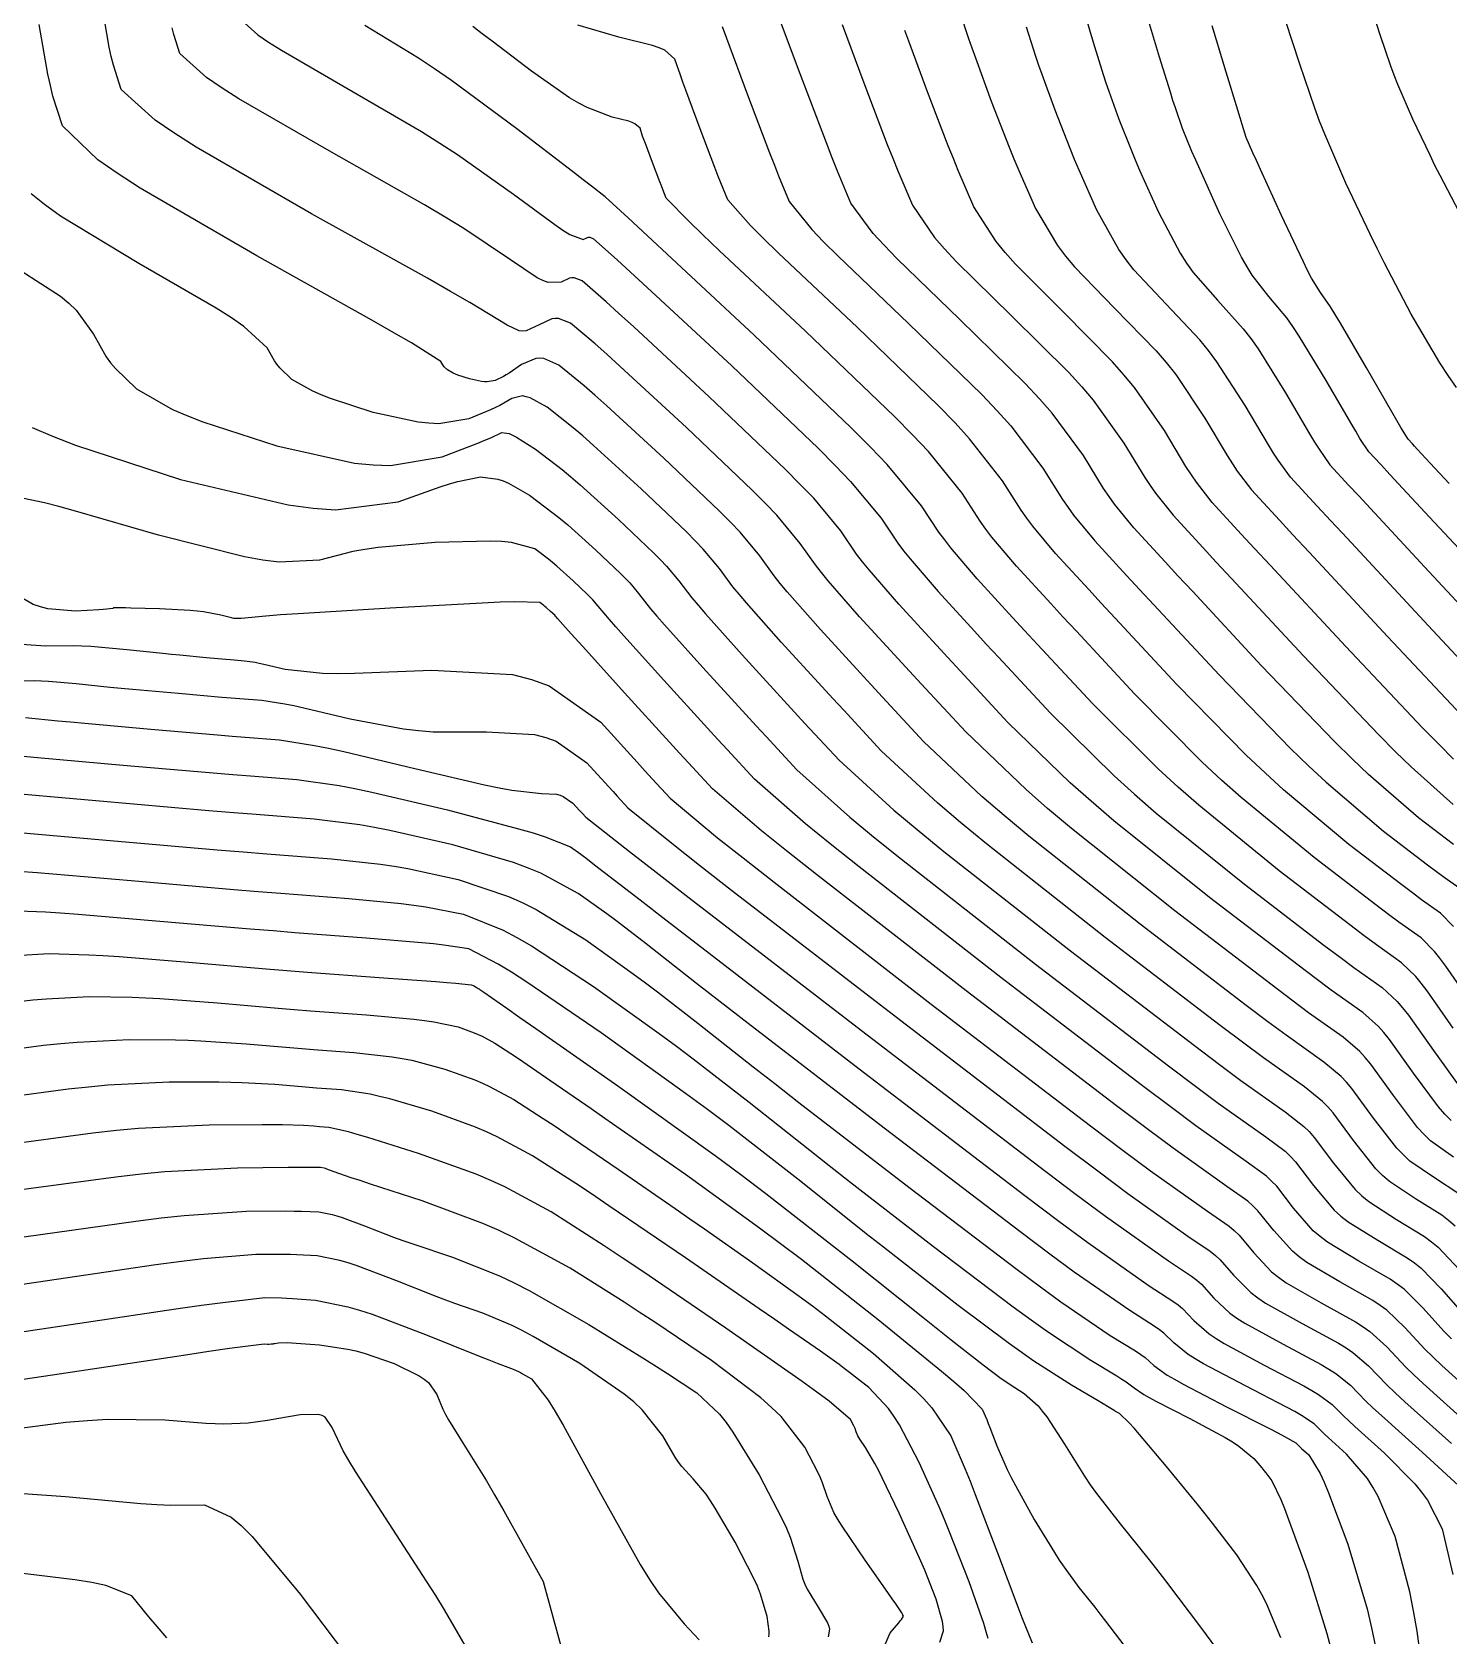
# Model space of a CAD drawing. Header units: metres. Extents: x 837117 to 838479, y 1189012 to 1191015.
# Drawn here: x 837943.05 to 837976.96, y 1189079.97 to 1189118.35 of the extents above; entities that cross this region are included whole.
import ezdxf

# ---------------------------------------------------------------- set-up
doc = ezdxf.new("R2010")
doc.units = ezdxf.units.M
doc.header["$LTSCALE"] = 0.3
doc.layers.add('COTAS 10', color=1, linetype='Continuous')
doc.layers.add('COTAS INT', color=252, linetype='Continuous')

msp = doc.modelspace()

# ---------------------------------------------------------------- linework, layer by layer
at = {"layer": 'COTAS 10'}
for points in [[(837977.201, 1189114.045), (837976.744, 1189114.92), (837976.622, 1189115.161), (837976.504, 1189115.402), (837976.094, 1189116.266), (837975.735, 1189117.099), (837975.647, 1189117.32), (837975.565, 1189117.537), (837975.311, 1189118.286), (837975.073, 1189119.026)], [(837977.012, 1189092.305), (837976.861, 1189092.459), (837976.706, 1189092.634), (837976.105, 1189093.443), (837975.535, 1189094.242), (837975.399, 1189094.411), (837975.272, 1189094.556), (837974.894, 1189094.892), (837974.14, 1189095.427), (837973.776, 1189095.698), (837973.345, 1189096.023), (837971.23, 1189097.641), (837968.937, 1189099.48), (837968.393, 1189099.944), (837967.89, 1189100.389), (837966.404, 1189101.833), (837965.257, 1189103.069), (837964.968, 1189103.382), (837964.691, 1189103.683), (837963.792, 1189104.665), (837963.081, 1189105.481), (837962.923, 1189105.677), (837962.78, 1189105.861), (837962.403, 1189106.416), (837961.755, 1189107.195), (837961.442, 1189107.52), (837961.072, 1189107.891), (837959.251, 1189109.626), (837957.448, 1189111.294), (837957.088, 1189111.623), (837956.789, 1189111.894), (837956.212, 1189112.395), (837956.024, 1189112.467), (837955.97, 1189112.468), (837955.915, 1189112.46), (837955.711, 1189112.364), (837955.398, 1189112.356), (837955.274, 1189112.403), (837955.135, 1189112.473), (837954.496, 1189112.904), (837953.38, 1189113.651), (837952.939, 1189113.92), (837952.44, 1189114.215), (837950.162, 1189115.506), (837948, 1189116.755), (837947.575, 1189117.024), (837947.225, 1189117.26), (837946.587, 1189117.835), (837946.442, 1189118.292), (837946.403, 1189118.455)], [(837959.566, 1189118.483), (837959.667, 1189118.206), (837960.173, 1189116.85), (837960.701, 1189115.462), (837960.816, 1189115.166), (837960.917, 1189114.908), (837961.172, 1189114.295), (837961.711, 1189113.627), (837961.991, 1189113.334), (837962.329, 1189112.994), (837964.024, 1189111.378), (837965.775, 1189109.678), (837966.148, 1189109.286), (837966.473, 1189108.927), (837967.242, 1189107.916), (837967.707, 1189107.169), (837967.841, 1189106.977), (837967.976, 1189106.793), (837968.48, 1189106.18), (837969.251, 1189105.342), (837969.554, 1189105.014), (837969.896, 1189104.645), (837971.456, 1189102.968), (837973.163, 1189101.211), (837973.598, 1189100.791), (837974.017, 1189100.401), (837975.394, 1189099.233), (837976.447, 1189098.427), (837976.661, 1189098.266), (837976.842, 1189098.131), (837977.217, 1189097.864)], [(837979.025, 1189101.401), (837976.463, 1189104.151), (837974.519, 1189106.24), (837974.13, 1189106.659), (837973.805, 1189107.008), (837973.168, 1189107.696), (837972.87, 1189108.104), (837972.759, 1189108.277), (837972.635, 1189108.477), (837972.081, 1189109.415), (837971.404, 1189110.461), (837971.202, 1189110.729), (837970.993, 1189110.987), (837970.186, 1189111.839), (837969.416, 1189112.663), (837969.23, 1189112.904), (837969.057, 1189113.151), (837968.533, 1189114.086), (837968.108, 1189115.044), (837967.998, 1189115.304), (837967.891, 1189115.563), (837967.531, 1189116.48), (837967.219, 1189117.334), (837967.143, 1189117.553), (837967.071, 1189117.765), (837966.848, 1189118.465)], [(837943.051, 1189108.886), (837943.537, 1189108.678), (837944.087, 1189108.465), (837946.602, 1189107.643), (837949.183, 1189107.037), (837949.775, 1189106.96), (837950.313, 1189106.921), (837951.812, 1189107.109), (837952.813, 1189107.47), (837953.038, 1189107.541), (837953.24, 1189107.599), (837953.779, 1189107.705), (837954.196, 1189107.652), (837954.322, 1189107.61), (837954.452, 1189107.557), (837954.956, 1189107.267), (837955.524, 1189106.842), (837955.693, 1189106.705), (837955.868, 1189106.558), (837956.544, 1189105.955), (837957.133, 1189105.394), (837957.253, 1189105.274), (837957.354, 1189105.169), (837957.563, 1189104.917), (837957.853, 1189104.553), (837958.004, 1189104.377), (837958.187, 1189104.17), (837959.105, 1189103.149), (837960.131, 1189102.024), (837960.381, 1189101.75), (837960.618, 1189101.492), (837961.352, 1189100.698), (837962.617, 1189099.567), (837963.189, 1189099.097), (837963.857, 1189098.559), (837967.066, 1189096.049), (837970.244, 1189093.619), (837970.891, 1189093.131), (837971.437, 1189092.723), (837972.571, 1189091.92), (837973.036, 1189091.57), (837973.161, 1189091.449), (837973.284, 1189091.317), (837973.718, 1189090.752), (837974.21, 1189090.164), (837974.371, 1189090.019), (837974.543, 1189089.88), (837975.253, 1189089.44), (837975.96, 1189089.023), (837976.13, 1189088.899), (837976.289, 1189088.77), (837976.772, 1189088.276), (837977.29, 1189087.693)], [(837942.898, 1189101.948), (837943.666, 1189101.872), (837943.971, 1189101.843), (837944.316, 1189101.812), (837945.895, 1189101.671), (837947.486, 1189101.533), (837947.838, 1189101.503), (837948.152, 1189101.477), (837948.969, 1189101.412), (837949.811, 1189101.283), (837950.142, 1189101.216), (837950.515, 1189101.135), (837952.213, 1189100.73), (837953.878, 1189100.339), (837954.23, 1189100.266), (837954.535, 1189100.209), (837955.242, 1189100.132), (837955.6, 1189100.112), (837955.685, 1189100.09), (837955.763, 1189100.061), (837955.992, 1189099.9), (837956.153, 1189099.723), (837956.189, 1189099.684), (837956.22, 1189099.65), (837956.3, 1189099.563), (837957.345, 1189098.745), (837957.985, 1189098.25), (837958.776, 1189097.638), (837962.902, 1189094.457), (837967.142, 1189091.214), (837968.006, 1189090.563), (837968.735, 1189090.019), (837970.247, 1189088.947), (837970.799, 1189088.584), (837970.923, 1189088.487), (837971.034, 1189088.392), (837971.33, 1189088.06), (837971.715, 1189087.695), (837971.882, 1189087.579), (837972.075, 1189087.455), (837972.99, 1189086.952), (837973.898, 1189086.469), (837974.086, 1189086.358), (837974.246, 1189086.257), (837974.599, 1189085.973), (837974.968, 1189085.594), (837975.139, 1189085.432), (837975.341, 1189085.246), (837976.318, 1189084.37), (837977.278, 1189083.487)], [(837972.937, 1189079.925), (837972.593, 1189080.748), (837972.482, 1189080.967), (837972.363, 1189081.181), (837971.878, 1189081.918), (837971.297, 1189082.674), (837971.119, 1189082.899), (837970.934, 1189083.132), (837970.201, 1189084.029), (837969.552, 1189084.797), (837969.42, 1189084.948), (837969.308, 1189085.072), (837969.075, 1189085.297), (837968.994, 1189085.338), (837968.979, 1189085.347), (837968.966, 1189085.354), (837968.943, 1189085.369), (837968.784, 1189085.466), (837968.685, 1189085.525), (837968.563, 1189085.598), (837967.924, 1189085.975), (837967.026, 1189086.551), (837966.74, 1189086.749), (837966.438, 1189086.963), (837965.215, 1189087.877), (837963.829, 1189088.955), (837963.425, 1189089.273), (837963.012, 1189089.599), (837961.445, 1189090.847), (837959.724, 1189092.185), (837959.213, 1189092.568), (837958.688, 1189092.956), (837956.666, 1189094.404), (837954.891, 1189095.614), (837954.522, 1189095.853), (837954.205, 1189096.05), (837953.502, 1189096.412), (837952.908, 1189096.506), (837952.66, 1189096.534), (837952.376, 1189096.562), (837951.05, 1189096.67), (837949.343, 1189096.8), (837948.819, 1189096.842), (837948.272, 1189096.887), (837946.11, 1189097.072), (837944.153, 1189097.234), (837943.735, 1189097.265), (837943.37, 1189097.289), (837942.501, 1189097.324)], [(837964.77, 1189079.828), (837964.859, 1189080.099), (837964.856, 1189080.203), (837964.841, 1189080.321), (837964.688, 1189080.856), (837964.411, 1189081.548), (837964.319, 1189081.766), (837964.219, 1189081.995), (837963.801, 1189082.914), (837963.396, 1189083.757), (837963.304, 1189083.939), (837963.221, 1189084.097), (837962.996, 1189084.481), (837962.86, 1189084.682), (837962.833, 1189084.726), (837962.811, 1189084.764), (837962.77, 1189084.859), (837962.744, 1189084.941), (837962.731, 1189084.971), (837962.716, 1189085.004), (837962.639, 1189085.151), (837962.124, 1189085.59), (837961.833, 1189085.807), (837961.477, 1189086.065), (837959.652, 1189087.342), (837957.645, 1189088.709), (837957.174, 1189089.024), (837956.74, 1189089.311), (837955.475, 1189090.119), (837954.364, 1189090.716), (837954.027, 1189090.871), (837953.676, 1189091.02), (837952.302, 1189091.521), (837951.085, 1189091.902), (837950.834, 1189091.976), (837950.62, 1189092.037), (837950.155, 1189092.142), (837949.926, 1189092.159), (837949.794, 1189092.169), (837949.547, 1189092.19), (837949.048, 1189092.205), (837948.822, 1189092.207), (837948.559, 1189092.207), (837947.293, 1189092.198), (837945.6, 1189092.112), (837945.068, 1189092.064), (837944.508, 1189092.005), (837942.258, 1189091.704)], [(837940.292, 1189085.745), (837943.544, 1189086.223), (837946.676, 1189086.696), (837947.282, 1189086.786), (837947.774, 1189086.857), (837948.606, 1189086.965), (837948.687, 1189086.959), (837948.706, 1189086.958), (837948.723, 1189086.958), (837948.771, 1189086.96), (837948.821, 1189086.967), (837948.839, 1189086.97), (837948.859, 1189086.974), (837948.947, 1189086.989), (837949.159, 1189086.993), (837949.257, 1189086.989), (837949.372, 1189086.983), (837949.929, 1189086.941), (837950.609, 1189086.838), (837950.801, 1189086.793), (837950.996, 1189086.741), (837951.713, 1189086.493), (837952.314, 1189086.2), (837952.435, 1189086.119), (837952.536, 1189086.039), (837952.737, 1189085.752), (837952.878, 1189085.398), (837952.941, 1189085.276), (837953.015, 1189085.143), (837953.371, 1189084.577), (837953.923, 1189083.685), (837954.12, 1189083.347), (837954.337, 1189082.97), (837955.283, 1189081.278), (837955.854, 1189079.178)]]:
    msp.add_lwpolyline(points, dxfattribs=at)
at = {"layer": 'COTAS INT'}
for points in [[(837977.062, 1189091.431), (837976.518, 1189091.82), (837976.363, 1189091.971), (837976.207, 1189092.14), (837975.628, 1189092.905), (837975.085, 1189093.657), (837974.951, 1189093.818), (837974.825, 1189093.959), (837974.429, 1189094.297), (837973.599, 1189094.886), (837973.199, 1189095.185), (837972.725, 1189095.542), (837970.397, 1189097.322), (837967.921, 1189099.296), (837967.353, 1189099.775), (837966.836, 1189100.225), (837965.393, 1189101.606), (837964.329, 1189102.753), (837964.051, 1189103.055), (837963.779, 1189103.351), (837962.855, 1189104.362), (837962.103, 1189105.219), (837961.939, 1189105.417), (837961.795, 1189105.599), (837961.435, 1189106.116), (837960.875, 1189106.79), (837960.604, 1189107.07), (837960.284, 1189107.392), (837958.71, 1189108.892), (837957.128, 1189110.349), (837956.803, 1189110.644), (837956.526, 1189110.891), (837955.934, 1189111.388), (837955.652, 1189111.496), (837955.572, 1189111.497), (837955.49, 1189111.486), (837955.185, 1189111.342), (837954.877, 1189111.204), (837954.794, 1189111.197), (837954.711, 1189111.203), (837954.419, 1189111.337), (837953.526, 1189111.881), (837953.065, 1189112.145), (837952.511, 1189112.459), (837949.737, 1189114.004), (837946.982, 1189115.595), (837946.44, 1189115.938), (837945.994, 1189116.239), (837945.181, 1189116.972), (837944.997, 1189117.555), (837944.947, 1189117.762), (837944.898, 1189117.988), (837944.726, 1189118.966)], [(837947.992, 1189118.698), (837948.455, 1189118.28), (837948.709, 1189118.109), (837949.018, 1189117.914), (837950.586, 1189117.008), (837952.369, 1189115.972), (837952.812, 1189115.694), (837953.233, 1189115.421), (837954.574, 1189114.47), (837955.558, 1189113.742), (837955.755, 1189113.61), (837955.919, 1189113.507), (837956.238, 1189113.387), (837956.34, 1189113.435), (837956.368, 1189113.439), (837956.395, 1189113.439), (837956.489, 1189113.403), (837957.052, 1189112.898), (837957.374, 1189112.602), (837957.768, 1189112.238), (837959.793, 1189110.361), (837961.859, 1189108.391), (837962.28, 1189107.969), (837962.635, 1189107.6), (837963.37, 1189106.716), (837963.766, 1189106.122), (837963.906, 1189105.937), (837964.06, 1189105.743), (837964.73, 1189104.968), (837965.603, 1189104.015), (837965.885, 1189103.708), (837966.185, 1189103.384), (837967.414, 1189102.06), (837968.945, 1189100.553), (837969.434, 1189100.114), (837969.953, 1189099.664), (837972.063, 1189097.959), (837973.965, 1189096.504), (837974.353, 1189096.212), (837974.68, 1189095.968), (837975.359, 1189095.486), (837975.72, 1189095.154), (837975.846, 1189095.003), (837975.985, 1189094.827), (837976.583, 1189093.981), (837977.205, 1189093.127)], [(837977.067, 1189098.908), (837976.226, 1189099.551), (837975.033, 1189100.585), (837974.639, 1189100.961), (837974.217, 1189101.375), (837972.466, 1189103.195), (837970.824, 1189104.961), (837970.472, 1189105.341), (837970.163, 1189105.674), (837969.418, 1189106.484), (837968.955, 1189107.055), (837968.824, 1189107.237), (837968.693, 1189107.43), (837968.21, 1189108.216), (837967.459, 1189109.234), (837967.159, 1189109.574), (837966.819, 1189109.94), (837965.256, 1189111.47), (837963.746, 1189112.928), (837963.439, 1189113.248), (837963.18, 1189113.531), (837962.644, 1189114.253), (837962.322, 1189115.024), (837962.198, 1189115.338), (837962.059, 1189115.696), (837961.428, 1189117.354), (837960.838, 1189118.925)], [(837965.256, 1189118.822), (837965.461, 1189118.193), (837965.538, 1189117.972), (837965.624, 1189117.732), (837966.005, 1189116.698), (837966.433, 1189115.596), (837966.548, 1189115.313), (837966.662, 1189115.039), (837967.061, 1189114.128), (837967.588, 1189113.246), (837967.783, 1189112.99), (837967.998, 1189112.73), (837968.953, 1189111.747), (837969.949, 1189110.725), (837970.191, 1189110.44), (837970.418, 1189110.155), (837971.113, 1189109.115), (837971.649, 1189108.215), (837971.775, 1189108.017), (837971.892, 1189107.842), (837972.231, 1189107.393), (837972.899, 1189106.669), (837973.223, 1189106.32), (837973.608, 1189105.907), (837975.497, 1189103.876), (837977.381, 1189101.868)], [(837968.2, 1189118.912), (837968.441, 1189118.108), (837968.681, 1189117.337), (837968.748, 1189117.134), (837968.815, 1189116.937), (837969.056, 1189116.262), (837969.349, 1189115.53), (837969.448, 1189115.296), (837969.555, 1189115.049), (837970.005, 1189114.044), (837970.526, 1189113.056), (837970.678, 1189112.818), (837970.833, 1189112.597), (837971.418, 1189111.931), (837972.036, 1189111.249), (837972.212, 1189111.018), (837972.39, 1189110.768), (837973.049, 1189109.715), (837973.62, 1189108.738), (837973.743, 1189108.537), (837973.849, 1189108.366), (837974.106, 1189107.999), (837974.564, 1189107.504), (837974.798, 1189107.252), (837975.079, 1189106.95), (837976.479, 1189105.446), (837977.898, 1189103.92)], [(837977.429, 1189105.734), (837976.495, 1189106.741), (837975.638, 1189107.661), (837975.467, 1189107.845), (837975.324, 1189108), (837975.043, 1189108.303), (837974.828, 1189108.629), (837974.726, 1189108.797), (837974.606, 1189109), (837974.017, 1189110.015), (837973.376, 1189111.075), (837973.223, 1189111.306), (837973.08, 1189111.511), (837972.65, 1189112.023), (837972.25, 1189112.531), (837972.126, 1189112.733), (837971.996, 1189112.96), (837971.477, 1189114.002), (837971.001, 1189115.054), (837970.898, 1189115.288), (837970.807, 1189115.496), (837970.582, 1189116.043), (837970.41, 1189116.539), (837970.353, 1189116.716), (837970.291, 1189116.909), (837970.034, 1189117.751), (837969.747, 1189118.707)], [(837977.14, 1189109.848), (837976.938, 1189110.134), (837976.74, 1189110.432), (837976.051, 1189111.599), (837975.406, 1189112.834), (837975.235, 1189113.174), (837975.068, 1189113.513), (837974.491, 1189114.732), (837973.983, 1189115.908), (837973.86, 1189116.22), (837973.744, 1189116.526), (837973.386, 1189117.582), (837973.049, 1189118.626)], [(837977.197, 1189090.555), (837976.61, 1189090.933), (837976.024, 1189091.335), (837975.865, 1189091.483), (837975.708, 1189091.646), (837975.15, 1189092.366), (837974.635, 1189093.072), (837974.504, 1189093.226), (837974.378, 1189093.362), (837973.965, 1189093.703), (837973.059, 1189094.345), (837972.622, 1189094.671), (837972.105, 1189095.061), (837969.564, 1189097.004), (837966.905, 1189099.112), (837966.312, 1189099.605), (837965.781, 1189100.06), (837964.383, 1189101.379), (837963.401, 1189102.438), (837963.133, 1189102.729), (837962.867, 1189103.019), (837961.917, 1189104.058), (837961.124, 1189104.956), (837960.955, 1189105.157), (837960.809, 1189105.338), (837960.467, 1189105.816), (837959.995, 1189106.385), (837959.766, 1189106.621), (837959.496, 1189106.892), (837958.168, 1189108.158), (837956.808, 1189109.405), (837956.517, 1189109.665), (837956.263, 1189109.887), (837955.656, 1189110.381), (837955.297, 1189110.536), (837955.2, 1189110.545), (837955.104, 1189110.539), (837954.766, 1189110.396), (837954.467, 1189110.192), (837954.396, 1189110.148), (837954.33, 1189110.109), (837954.135, 1189110.012), (837953.942, 1189109.98), (837953.877, 1189109.982), (837953.808, 1189109.989), (837953.517, 1189110.053), (837953.241, 1189110.143), (837953.181, 1189110.166), (837953.127, 1189110.189), (837952.993, 1189110.266), (837952.914, 1189110.342), (837952.896, 1189110.364), (837952.879, 1189110.386), (837952.832, 1189110.471), (837952.134, 1189110.911), (837951.707, 1189111.157), (837951.179, 1189111.458), (837948.426, 1189112.992), (837945.636, 1189114.617), (837945.084, 1189114.975), (837944.628, 1189115.293), (837943.776, 1189116.109), (837943.552, 1189116.818), (837943.491, 1189117.069), (837943.432, 1189117.343), (837943.222, 1189118.532)], [(837977.06, 1189094.519), (837976.435, 1189095.412), (837976.294, 1189095.595), (837976.167, 1189095.751), (837975.823, 1189096.081), (837975.221, 1189096.508), (837974.93, 1189096.725), (837974.586, 1189096.985), (837972.895, 1189098.277), (837970.969, 1189099.848), (837970.475, 1189100.283), (837969.999, 1189100.718), (837968.425, 1189102.287), (837967.113, 1189103.699), (837966.802, 1189104.035), (837966.515, 1189104.346), (837965.668, 1189105.271), (837965.039, 1189106.006), (837964.89, 1189106.197), (837964.751, 1189106.384), (837964.338, 1189107.016), (837963.516, 1189108.006), (837963.118, 1189108.418), (837962.647, 1189108.89), (837960.334, 1189111.095), (837957.315, 1189113.901), (837956.767, 1189114.41), (837956.765, 1189114.41), (837956.44, 1189114.659), (837956.236, 1189114.816), (837955.982, 1189115.012), (837954.651, 1189116.037), (837953.087, 1189117.192), (837952.685, 1189117.469), (837952.298, 1189117.728), (837951.011, 1189118.51)], [(837977.538, 1189095.058), (837976.885, 1189095.997), (837976.742, 1189096.188), (837976.614, 1189096.348), (837976.288, 1189096.675), (837975.761, 1189097.049), (837975.507, 1189097.239), (837975.206, 1189097.466), (837973.728, 1189098.596), (837971.985, 1189100.032), (837971.516, 1189100.453), (837971.054, 1189100.882), (837969.435, 1189102.514), (837968.041, 1189104.015), (837967.72, 1189104.361), (837967.427, 1189104.678), (837966.605, 1189105.574), (837966.018, 1189106.268), (837965.873, 1189106.457), (837965.736, 1189106.646), (837965.306, 1189107.316), (837964.501, 1189108.314), (837964.127, 1189108.708), (837963.688, 1189109.154), (837961.56, 1189111.193), (837959.495, 1189113.126), (837959.096, 1189113.506), (837958.772, 1189113.817), (837958.227, 1189114.379), (837958.143, 1189114.582), (837958.11, 1189114.667), (837958.072, 1189114.765), (837957.897, 1189115.225), (837957.727, 1189115.682), (837957.692, 1189115.778), (837957.662, 1189115.861), (837957.599, 1189116.053), (837957.478, 1189116.158), (837957.412, 1189116.186), (837957.333, 1189116.214), (837956.93, 1189116.313), (837956.333, 1189116.541), (837956.132, 1189116.65), (837955.915, 1189116.78), (837955.002, 1189117.415), (837954.058, 1189118.129), (837953.821, 1189118.309), (837953.596, 1189118.481)], [(837977.062, 1189096.945), (837976.753, 1189097.27), (837976.302, 1189097.59), (837976.084, 1189097.752), (837975.826, 1189097.946), (837974.561, 1189098.914), (837973.001, 1189100.217), (837972.557, 1189100.622), (837972.108, 1189101.047), (837970.445, 1189102.741), (837968.968, 1189104.33), (837968.637, 1189104.688), (837968.339, 1189105.01), (837967.543, 1189105.877), (837966.997, 1189106.53), (837966.857, 1189106.717), (837966.722, 1189106.907), (837966.274, 1189107.616), (837965.487, 1189108.62), (837965.138, 1189108.997), (837964.732, 1189109.416), (837962.792, 1189111.286), (837960.912, 1189113.06), (837960.544, 1189113.42), (837960.241, 1189113.722), (837959.7, 1189114.337), (837959.53, 1189114.745), (837959.463, 1189114.916), (837959.386, 1189115.113), (837959.035, 1189116.037), (837958.694, 1189116.956), (837958.624, 1189117.15), (837958.564, 1189117.317), (837958.435, 1189117.703), (837958.193, 1189117.914), (837958.061, 1189117.97), (837957.901, 1189118.027), (837957.091, 1189118.225), (837956.113, 1189118.517)], [(837962.433, 1189118.528), (837962.953, 1189117.135), (837963.517, 1189115.663), (837963.648, 1189115.329), (837963.769, 1189115.029), (837964.116, 1189114.211), (837964.649, 1189113.436), (837964.887, 1189113.162), (837965.164, 1189112.862), (837966.489, 1189111.562), (837967.862, 1189110.202), (837968.17, 1189109.863), (837968.445, 1189109.541), (837969.178, 1189108.515), (837969.678, 1189107.692), (837969.808, 1189107.497), (837969.934, 1189107.317), (837970.355, 1189106.787), (837971.075, 1189106.006), (837971.389, 1189105.667), (837971.752, 1189105.276), (837973.477, 1189103.422), (837975.272, 1189101.54), (837975.68, 1189101.13), (837976.049, 1189100.769), (837977.059, 1189099.869)], [(837977.065, 1189100.953), (837976.721, 1189101.3), (837976.326, 1189101.704), (837974.487, 1189103.649), (837972.68, 1189105.591), (837972.306, 1189105.994), (837971.987, 1189106.337), (837971.293, 1189107.09), (837970.913, 1189107.579), (837970.792, 1189107.757), (837970.664, 1189107.954), (837970.146, 1189108.815), (837969.432, 1189109.848), (837969.18, 1189110.152), (837968.906, 1189110.463), (837967.721, 1189111.654), (837966.581, 1189112.796), (837966.335, 1189113.076), (837966.119, 1189113.341), (837965.588, 1189114.17), (837965.215, 1189115.034), (837965.098, 1189115.321), (837964.975, 1189115.629), (837964.479, 1189116.917), (837964.028, 1189118.13), (837963.933, 1189118.391)], [(837976.961, 1189107.547), (837976.511, 1189108.036), (837976.198, 1189108.371), (837976.136, 1189108.439), (837976.083, 1189108.495), (837975.981, 1189108.606), (837975.807, 1189108.891), (837975.71, 1189109.057), (837975.591, 1189109.262), (837974.985, 1189110.315), (837974.362, 1189111.382), (837974.233, 1189111.595), (837974.123, 1189111.772), (837973.882, 1189112.115), (837973.667, 1189112.465), (837973.574, 1189112.647), (837973.465, 1189112.865), (837972.949, 1189113.961), (837972.448, 1189115.059), (837972.348, 1189115.279), (837972.265, 1189115.463), (837972.108, 1189115.825), (837972.005, 1189116.141), (837971.957, 1189116.297), (837971.901, 1189116.481), (837971.626, 1189117.393), (837971.294, 1189118.502)], [(837977.106, 1189089.776), (837976.947, 1189089.915), (837976.784, 1189090.044), (837976.157, 1189090.435), (837975.531, 1189090.85), (837975.367, 1189090.995), (837975.209, 1189091.152), (837974.673, 1189091.828), (837974.185, 1189092.487), (837974.056, 1189092.634), (837973.93, 1189092.765), (837973.5, 1189093.109), (837972.518, 1189093.805), (837972.045, 1189094.158), (837971.484, 1189094.58), (837968.732, 1189096.686), (837965.889, 1189098.927), (837965.271, 1189099.436), (837964.726, 1189099.896), (837963.373, 1189101.152), (837962.473, 1189102.123), (837962.216, 1189102.403), (837961.955, 1189102.687), (837960.98, 1189103.755), (837960.145, 1189104.694), (837959.972, 1189104.897), (837959.824, 1189105.076), (837959.499, 1189105.517), (837959.114, 1189105.979), (837958.929, 1189106.172), (837958.708, 1189106.393), (837957.627, 1189107.423), (837956.488, 1189108.461), (837956.231, 1189108.686), (837956, 1189108.884), (837955.378, 1189109.373), (837954.971, 1189109.597), (837954.875, 1189109.626), (837954.787, 1189109.642), (837954.531, 1189109.584), (837954.247, 1189109.418), (837954.141, 1189109.367), (837954.023, 1189109.313), (837953.5, 1189109.098), (837952.784, 1189108.98), (837952.544, 1189108.988), (837952.287, 1189109.013), (837951.212, 1189109.249), (837950.19, 1189109.584), (837949.966, 1189109.67), (837949.769, 1189109.755), (837949.271, 1189110.039), (837948.979, 1189110.319), (837948.912, 1189110.4), (837948.85, 1189110.483), (837948.676, 1189110.798), (837948.122, 1189111.305), (837947.821, 1189111.51), (837947.457, 1189111.742), (837945.607, 1189112.813), (837943.732, 1189113.948), (837943.351, 1189114.221), (837943.03, 1189114.476)], [(837942.788, 1189112.634), (837943.734, 1189112.027), (837943.935, 1189111.862), (837944.11, 1189111.699), (837944.519, 1189111.125), (837944.821, 1189110.581), (837944.928, 1189110.437), (837945.044, 1189110.296), (837945.548, 1189109.812), (837946.41, 1189109.32), (837946.752, 1189109.174), (837947.138, 1189109.024), (837948.907, 1189108.446), (837950.767, 1189108.037), (837951.212, 1189107.994), (837951.625, 1189107.98), (837952.864, 1189108.184), (837953.716, 1189108.517), (837953.885, 1189108.586), (837954.026, 1189108.644), (837954.296, 1189108.771), (837954.47, 1189108.745), (837954.55, 1189108.708), (837954.644, 1189108.657), (837955.1, 1189108.366), (837955.737, 1189107.88), (837955.945, 1189107.707), (837956.168, 1189107.516), (837957.086, 1189106.689), (837957.921, 1189105.893), (837958.091, 1189105.723), (837958.234, 1189105.574), (837958.531, 1189105.217), (837958.838, 1189104.815), (837958.988, 1189104.637), (837959.166, 1189104.432), (837960.042, 1189103.452), (837961.043, 1189102.355), (837961.299, 1189102.076), (837961.546, 1189101.807), (837962.362, 1189100.925), (837963.672, 1189099.732), (837964.23, 1189099.267), (837964.873, 1189098.743), (837967.899, 1189096.367), (837970.864, 1189094.099), (837971.468, 1189093.644), (837971.978, 1189093.264), (837973.035, 1189092.514), (837973.483, 1189092.167), (837973.608, 1189092.041), (837973.735, 1189091.902), (837974.195, 1189091.29), (837974.709, 1189090.658), (837974.869, 1189090.507), (837975.037, 1189090.365), (837975.705, 1189089.938), (837976.372, 1189089.534), (837976.539, 1189089.407), (837976.698, 1189089.273), (837977.207, 1189088.737)], [(837977.021, 1189087.08), (837976.835, 1189087.265), (837976.338, 1189087.816), (837975.881, 1189088.268), (837975.721, 1189088.39), (837975.547, 1189088.512), (837974.8, 1189088.943), (837974.049, 1189089.395), (837973.873, 1189089.531), (837973.711, 1189089.671), (837973.24, 1189090.213), (837972.834, 1189090.732), (837972.713, 1189090.856), (837972.588, 1189090.973), (837972.106, 1189091.325), (837970.897, 1189092.182), (837970.314, 1189092.617), (837969.623, 1189093.138), (837966.233, 1189095.731), (837962.841, 1189098.375), (837962.148, 1189098.928), (837961.563, 1189099.403), (837960.341, 1189100.471), (837959.69, 1189101.177), (837959.464, 1189101.423), (837959.218, 1189101.692), (837958.167, 1189102.846), (837957.208, 1189103.907), (837957.021, 1189104.117), (837956.867, 1189104.291), (837956.595, 1189104.617), (837956.474, 1189104.763), (837956.415, 1189104.824), (837956.345, 1189104.894), (837956.003, 1189105.221), (837955.61, 1189105.571), (837955.508, 1189105.657), (837955.409, 1189105.737), (837955.079, 1189105.983), (837954.526, 1189106.137), (837954.287, 1189106.158), (837954.01, 1189106.17), (837952.7, 1189106.137), (837951.33, 1189106.015), (837951.016, 1189105.972), (837950.73, 1189105.924), (837949.932, 1189105.716), (837948.968, 1189105.664), (837948.577, 1189105.715), (837948.132, 1189105.794), (837946.078, 1189106.316), (837944.092, 1189106.886), (837943.69, 1189106.995), (837943.352, 1189107.084), (837942.664, 1189107.229)], [(837977.765, 1189085.556), (837976.785, 1189086.446), (837976.57, 1189086.65), (837976.381, 1189086.836), (837975.903, 1189087.355), (837975.472, 1189087.765), (837975.312, 1189087.882), (837975.135, 1189088.001), (837974.348, 1189088.445), (837973.556, 1189088.91), (837973.375, 1189089.043), (837973.212, 1189089.177), (837972.763, 1189089.675), (837972.384, 1189090.147), (837972.266, 1189090.264), (837972.141, 1189090.376), (837971.641, 1189090.731), (837970.356, 1189091.642), (837969.737, 1189092.104), (837969.003, 1189092.657), (837965.401, 1189095.412), (837961.824, 1189098.191), (837961.107, 1189098.758), (837960.508, 1189099.239), (837959.331, 1189100.244), (837958.762, 1189100.861), (837958.547, 1189101.097), (837958.306, 1189101.36), (837957.23, 1189102.543), (837956.229, 1189103.645), (837956.037, 1189103.857), (837955.882, 1189104.03), (837955.627, 1189104.317), (837955.593, 1189104.358), (837955.577, 1189104.375), (837955.557, 1189104.395), (837955.461, 1189104.486), (837955.351, 1189104.585), (837955.322, 1189104.609), (837955.295, 1189104.631), (837955.202, 1189104.7), (837954.6, 1189104.717), (837954.251, 1189104.706), (837953.824, 1189104.688), (837951.621, 1189104.569), (837949.421, 1189104.432), (837948.994, 1189104.403), (837948.647, 1189104.378), (837948.053, 1189104.322), (837947.93, 1189104.315), (837947.881, 1189104.322), (837947.825, 1189104.332), (837947.565, 1189104.398), (837947.154, 1189104.475), (837947.003, 1189104.492), (837946.836, 1189104.507), (837946.098, 1189104.546), (837945.417, 1189104.567), (837945.287, 1189104.571), (837945.182, 1189104.574), (837945.011, 1189104.577), (837945.003, 1189104.573), (837945, 1189104.572), (837944.997, 1189104.57), (837944.986, 1189104.561), (837944.841, 1189104.544), (837944.754, 1189104.537), (837944.647, 1189104.529), (837944.091, 1189104.494), (837943.427, 1189104.546), (837943.251, 1189104.594), (837943.079, 1189104.656), (837942.49, 1189104.999)], [(837942.807, 1189103.704), (837943.374, 1189103.663), (837944.034, 1189103.671), (837944.241, 1189103.664), (837944.457, 1189103.653), (837945.322, 1189103.578), (837946.179, 1189103.487), (837946.39, 1189103.465), (837946.59, 1189103.445), (837947.215, 1189103.387), (837947.692, 1189103.345), (837947.797, 1189103.336), (837947.891, 1189103.328), (837948.136, 1189103.309), (837948.388, 1189103.27), (837948.487, 1189103.25), (837948.599, 1189103.226), (837949.107, 1189103.105), (837950.005, 1189103.012), (837950.362, 1189103.006), (837950.765, 1189103.008), (837952.615, 1189103.086), (837954.547, 1189102.976), (837955.002, 1189102.859), (837955.424, 1189102.704), (837956.66, 1189101.834), (837957.531, 1189100.878), (837957.722, 1189100.669), (837957.891, 1189100.484), (837958.321, 1189100.017), (837959.454, 1189099.074), (837960.066, 1189098.589), (837960.808, 1189098.007), (837964.568, 1189095.094), (837968.383, 1189092.176), (837969.16, 1189091.59), (837969.816, 1189091.101), (837971.176, 1189090.136), (837971.694, 1189089.778), (837971.818, 1189089.672), (837971.934, 1189089.562), (837972.285, 1189089.137), (837972.713, 1189088.683), (837972.878, 1189088.555), (837973.062, 1189088.425), (837973.895, 1189087.947), (837974.722, 1189087.491), (837974.903, 1189087.374), (837975.064, 1189087.262), (837975.468, 1189086.894), (837975.926, 1189086.408), (837976.12, 1189086.221), (837976.343, 1189086.011), (837977.389, 1189085.066)], [(837942.606, 1189102.828), (837943.115, 1189102.835), (837943.275, 1189102.83), (837943.442, 1189102.821), (837944.11, 1189102.763), (837944.922, 1189102.679), (837945.18, 1189102.654), (837945.453, 1189102.629), (837946.555, 1189102.529), (837947.589, 1189102.439), (837947.818, 1189102.42), (837948.022, 1189102.403), (837948.552, 1189102.361), (837949.1, 1189102.277), (837949.315, 1189102.233), (837949.557, 1189102.181), (837950.66, 1189101.918), (837951.941, 1189101.675), (837952.296, 1189101.636), (837952.65, 1189101.609), (837953.928, 1189101.609), (837955.073, 1189101.544), (837955.344, 1189101.474), (837955.593, 1189101.383), (837956.326, 1189100.867), (837956.842, 1189100.3), (837956.955, 1189100.177), (837957.055, 1189100.067), (837957.31, 1189099.79), (837958.399, 1189098.91), (837959.025, 1189098.42), (837959.792, 1189097.822), (837963.735, 1189094.776), (837967.763, 1189091.695), (837968.583, 1189091.077), (837969.275, 1189090.56), (837970.712, 1189089.542), (837971.246, 1189089.181), (837971.37, 1189089.079), (837971.484, 1189088.977), (837971.808, 1189088.599), (837972.214, 1189088.189), (837972.38, 1189088.067), (837972.568, 1189087.94), (837973.443, 1189087.45), (837974.31, 1189086.98), (837974.495, 1189086.866), (837974.655, 1189086.76), (837975.034, 1189086.434), (837975.472, 1189085.979), (837975.67, 1189085.791), (837975.901, 1189085.576), (837977.014, 1189084.576)], [(837942.761, 1189101.032), (837943.178, 1189100.995), (837945.234, 1189100.813), (837947.382, 1189100.626), (837947.858, 1189100.586), (837948.282, 1189100.551), (837949.385, 1189100.464), (837950.404, 1189100.319), (837950.775, 1189100.247), (837951.185, 1189100.161), (837952.989, 1189099.737), (837954.692, 1189099.289), (837955.039, 1189099.188), (837955.332, 1189099.097), (837955.939, 1189098.854), (837956.181, 1189098.68), (837956.245, 1189098.634), (837956.306, 1189098.588), (837956.512, 1189098.427), (837957.602, 1189097.583), (837958.22, 1189097.106), (837958.975, 1189096.523), (837962.846, 1189093.541), (837966.81, 1189090.512), (837967.623, 1189089.9), (837968.314, 1189089.387), (837969.782, 1189088.353), (837970.352, 1189087.987), (837970.475, 1189087.895), (837970.584, 1189087.806), (837970.853, 1189087.522), (837971.216, 1189087.202), (837971.384, 1189087.091), (837971.581, 1189086.97), (837972.538, 1189086.454), (837973.485, 1189085.958), (837973.677, 1189085.85), (837973.838, 1189085.754), (837974.164, 1189085.513), (837974.432, 1189085.237), (837974.557, 1189085.12), (837974.703, 1189084.985), (837975.413, 1189084.348), (837976.143, 1189083.613), (837976.303, 1189083.415), (837976.443, 1189083.221), (837976.798, 1189082.54), (837977.047, 1189081.443)], [(837976.477, 1189077.996), (837976.198, 1189080.086), (837976.112, 1189080.578), (837976.022, 1189081.031), (837975.668, 1189082.354), (837975.26, 1189083.31), (837975.137, 1189083.533), (837975.009, 1189083.738), (837974.508, 1189084.326), (837974.065, 1189084.723), (837973.974, 1189084.807), (837973.897, 1189084.881), (837973.729, 1189085.052), (837973.429, 1189085.251), (837973.268, 1189085.342), (837973.073, 1189085.447), (837972.085, 1189085.957), (837971.087, 1189086.485), (837970.886, 1189086.603), (837970.716, 1189086.708), (837970.375, 1189086.984), (837970.134, 1189087.221), (837970.028, 1189087.302), (837969.905, 1189087.389), (837969.318, 1189087.758), (837967.992, 1189088.678), (837967.402, 1189089.112), (837966.717, 1189089.625), (837963.439, 1189092.125), (837960.189, 1189094.631), (837959.521, 1189095.148), (837958.954, 1189095.587), (837957.745, 1189096.532), (837957.16, 1189096.987), (837956.987, 1189097.117), (837956.808, 1189097.249), (837956.121, 1189097.741), (837955.222, 1189098.227), (837954.91, 1189098.354), (837954.57, 1189098.479), (837953.117, 1189098.906), (837951.616, 1189099.248), (837951.246, 1189099.319), (837950.897, 1189099.38), (837949.801, 1189099.515), (837948.413, 1189099.625), (837947.878, 1189099.67), (837947.279, 1189099.72), (837944.574, 1189099.955), (837942.041, 1189100.178)], [(837942.195, 1189099.246), (837944.736, 1189099.025), (837947.48, 1189098.787), (837948.104, 1189098.735), (837948.669, 1189098.688), (837950.218, 1189098.567), (837951.39, 1189098.441), (837951.718, 1189098.39), (837952.046, 1189098.334), (837953.245, 1189098.075), (837954.449, 1189097.669), (837954.78, 1189097.521), (837955.112, 1189097.356), (837956.302, 1189096.629), (837957.435, 1189095.818), (837957.729, 1189095.601), (837958.015, 1189095.386), (837958.979, 1189094.637), (837960.307, 1189093.591), (837960.822, 1189093.189), (837961.402, 1189092.739), (837964.031, 1189090.709), (837966.624, 1189088.738), (837967.182, 1189088.325), (837967.67, 1189087.969), (837968.853, 1189087.164), (837969.457, 1189086.792), (837969.58, 1189086.71), (837969.684, 1189086.636), (837969.898, 1189086.446), (837970.217, 1189086.214), (837970.388, 1189086.115), (837970.594, 1189086), (837971.633, 1189085.459), (837972.661, 1189084.937), (837972.859, 1189084.834), (837973.021, 1189084.749), (837973.295, 1189084.592), (837973.361, 1189084.524), (837973.392, 1189084.495), (837973.428, 1189084.461), (837973.603, 1189084.304), (837973.874, 1189083.864), (837973.971, 1189083.651), (837974.077, 1189083.4), (837974.539, 1189082.167), (837974.998, 1189080.62), (837975.103, 1189080.171), (837975.197, 1189079.713)], [(837942.717, 1189098.276), (837943.174, 1189098.24), (837945.423, 1189098.049), (837947.876, 1189097.837), (837948.462, 1189097.788), (837949.006, 1189097.744), (837950.634, 1189097.618), (837951.883, 1189097.501), (837952.189, 1189097.462), (837952.477, 1189097.42), (837953.373, 1189097.244), (837954.327, 1189096.86), (837954.651, 1189096.687), (837955.001, 1189096.485), (837956.484, 1189095.517), (837958.061, 1189094.387), (837958.471, 1189094.084), (837958.87, 1189093.786), (837960.212, 1189092.742), (837961.659, 1189091.595), (837962.124, 1189091.231), (837962.616, 1189090.847), (837964.623, 1189089.293), (837966.531, 1189087.851), (837966.961, 1189087.537), (837967.348, 1189087.26), (837968.388, 1189086.569), (837969.01, 1189086.195), (837969.132, 1189086.117), (837969.234, 1189086.051), (837969.42, 1189085.907), (837969.653, 1189085.753), (837969.784, 1189085.68), (837969.943, 1189085.594), (837970.756, 1189085.175), (837971.6, 1189084.723), (837971.778, 1189084.615), (837971.932, 1189084.516), (837972.289, 1189084.223), (837972.477, 1189083.993), (837972.525, 1189083.933), (837972.571, 1189083.875), (837972.72, 1189083.682), (837972.934, 1189083.236), (837973.021, 1189083.02), (837973.12, 1189082.764), (837973.578, 1189081.501), (837974.036, 1189080.031), (837974.135, 1189079.644)], [(837942.657, 1189096.258), (837943.46, 1189096.299), (837944.408, 1189096.273), (837944.752, 1189096.253), (837945.132, 1189096.228), (837946.798, 1189096.096), (837948.651, 1189095.938), (837949.148, 1189095.898), (837949.639, 1189095.859), (837951.356, 1189095.73), (837952.712, 1189095.629), (837952.975, 1189095.609), (837953.19, 1189095.591), (837953.561, 1189095.554), (837953.612, 1189095.535), (837953.626, 1189095.529), (837953.638, 1189095.524), (837953.68, 1189095.501), (837953.73, 1189095.469), (837953.749, 1189095.456), (837953.769, 1189095.443), (837953.859, 1189095.381), (837954.414, 1189094.994), (837954.727, 1189094.775), (837955.11, 1189094.507), (837957.069, 1189093.136), (837959.397, 1189091.468), (837960.011, 1189091.013), (837960.613, 1189090.561), (837962.679, 1189088.952), (837964.364, 1189087.603), (837964.726, 1189087.315), (837965.043, 1189087.063), (837965.807, 1189086.462), (837966.243, 1189086.137), (837966.352, 1189086.059), (837966.457, 1189085.987), (837966.792, 1189085.773), (837967.123, 1189085.479), (837967.225, 1189085.356), (837967.332, 1189085.216), (837967.753, 1189084.56), (837968.232, 1189083.798), (837968.375, 1189083.591), (837968.522, 1189083.385), (837969.091, 1189082.655), (837969.753, 1189081.834), (837969.958, 1189081.57), (837970.174, 1189081.291), (837971.036, 1189080.155), (837971.792, 1189079.125)], [(837942.731, 1189095.157), (837943.07, 1189095.193), (837943.393, 1189095.222), (837944.418, 1189095.274), (837945.446, 1189095.256), (837945.77, 1189095.241), (837946.111, 1189095.223), (837947.485, 1189095.12), (837948.937, 1189094.996), (837949.326, 1189094.964), (837949.711, 1189094.934), (837951.055, 1189094.833), (837952.189, 1189094.731), (837952.44, 1189094.701), (837952.664, 1189094.669), (837953.246, 1189094.546), (837953.628, 1189094.406), (837953.726, 1189094.365), (837953.82, 1189094.322), (837954.128, 1189094.156), (837954.507, 1189093.912), (837954.646, 1189093.821), (837954.798, 1189093.718), (837955.469, 1189093.26), (837956.427, 1189092.596), (837956.761, 1189092.364), (837957.125, 1189092.111), (837958.685, 1189091.02), (837960.46, 1189089.741), (837960.959, 1189089.368), (837961.461, 1189088.988), (837963.3, 1189087.548), (837964.813, 1189086.311), (837965.109, 1189086.059), (837965.352, 1189085.846), (837965.788, 1189085.4), (837965.895, 1189085.151), (837965.932, 1189085.06), (837965.971, 1189084.961), (837966.137, 1189084.525), (837966.387, 1189083.953), (837966.48, 1189083.767), (837966.582, 1189083.57), (837967.035, 1189082.758), (837967.514, 1189081.969), (837967.633, 1189081.785), (837967.745, 1189081.617), (837968.102, 1189081.135), (837968.479, 1189080.664), (837968.605, 1189080.503), (837968.74, 1189080.328), (837969.303, 1189079.583)], [(837941.664, 1189093.884), (837943.324, 1189094.106), (837943.736, 1189094.15), (837944.128, 1189094.185), (837945.376, 1189094.248), (837946.483, 1189094.24), (837946.787, 1189094.23), (837947.09, 1189094.217), (837948.173, 1189094.143), (837949.222, 1189094.054), (837949.504, 1189094.031), (837949.782, 1189094.009), (837950.755, 1189093.936), (837951.666, 1189093.833), (837951.904, 1189093.793), (837952.138, 1189093.747), (837952.932, 1189093.537), (837953.644, 1189093.278), (837953.826, 1189093.2), (837954.001, 1189093.12), (837954.577, 1189092.81), (837955.284, 1189092.356), (837955.542, 1189092.185), (837955.827, 1189091.994), (837957.078, 1189091.139), (837958.441, 1189090.199), (837958.795, 1189089.953), (837959.14, 1189089.714), (837960.301, 1189088.904), (837961.411, 1189088.104), (837961.723, 1189087.871), (837962.037, 1189087.633), (837963.188, 1189086.732), (837964.179, 1189085.863), (837964.392, 1189085.645), (837964.579, 1189085.436), (837965.036, 1189084.764), (837965.38, 1189083.965), (837965.496, 1189083.676), (837965.622, 1189083.358), (837966.153, 1189081.965), (837966.641, 1189080.671), (837966.739, 1189080.415), (837966.821, 1189080.203), (837966.987, 1189079.808)], [(837965.929, 1189079.911), (837965.884, 1189080.074), (837965.824, 1189080.271), (837965.475, 1189081.265), (837965.016, 1189082.444), (837964.887, 1189082.757), (837964.758, 1189083.064), (837964.283, 1189084.128), (837963.806, 1189085.027), (837963.675, 1189085.23), (837963.544, 1189085.415), (837963.075, 1189085.917), (837962.614, 1189086.278), (837962.488, 1189086.373), (837962.363, 1189086.467), (837961.917, 1189086.788), (837961.154, 1189087.317), (837960.829, 1189087.542), (837960.454, 1189087.801), (837958.688, 1189089.018), (837956.856, 1189090.269), (837956.439, 1189090.549), (837956.061, 1189090.799), (837955.026, 1189091.465), (837954.183, 1189091.918), (837953.926, 1189092.035), (837953.66, 1189092.149), (837952.617, 1189092.529), (837951.611, 1189092.824), (837951.369, 1189092.884), (837951.143, 1189092.935), (837950.455, 1189093.039), (837949.854, 1189093.084), (837949.682, 1189093.098), (837949.508, 1189093.112), (837948.86, 1189093.167), (837948.069, 1189093.211), (837947.805, 1189093.218), (837947.521, 1189093.223), (837946.334, 1189093.223), (837944.864, 1189093.149), (837944.402, 1189093.107), (837943.916, 1189093.056), (837941.961, 1189092.794)], [(837963.099, 1189078.916), (837963.585, 1189080.052), (837963.79, 1189080.286), (837963.828, 1189080.333), (837963.858, 1189080.371), (837963.901, 1189080.446), (837963.891, 1189080.473), (837963.887, 1189080.481), (837963.867, 1189080.526), (837963.721, 1189080.742), (837963.635, 1189080.865), (837963.53, 1189081.015), (837962.985, 1189081.786), (837962.436, 1189082.597), (837962.328, 1189082.773), (837962.239, 1189082.928), (837962.075, 1189083.31), (837961.969, 1189083.639), (837961.916, 1189083.761), (837961.854, 1189083.895), (837961.544, 1189084.489), (837960.973, 1189085.221), (837960.746, 1189085.442), (837960.488, 1189085.672), (837959.307, 1189086.567), (837957.951, 1189087.483), (837957.582, 1189087.725), (837957.217, 1189087.961), (837955.924, 1189088.774), (837954.607, 1189089.495), (837954.227, 1189089.674), (837953.84, 1189089.844), (837952.387, 1189090.384), (837951.15, 1189090.785), (837950.9, 1189090.868), (837950.689, 1189090.938), (837950.259, 1189091.088), (837950.108, 1189091.144), (837950.074, 1189091.155), (837950.042, 1189091.165), (837949.954, 1189091.183), (837949.608, 1189091.184), (837949.414, 1189091.183), (837949.177, 1189091.182), (837947.966, 1189091.17), (837946.231, 1189091.075), (837945.663, 1189091.02), (837945.057, 1189090.954), (837942.554, 1189090.613)], [(837942.851, 1189089.523), (837945.536, 1189089.902), (837946.144, 1189089.976), (837946.693, 1189090.035), (837948.185, 1189090.137), (837949.124, 1189090.142), (837949.324, 1189090.141), (837949.498, 1189090.14), (837949.913, 1189090.125), (837950.23, 1189090.06), (837950.344, 1189090.026), (837950.468, 1189089.986), (837951.009, 1189089.783), (837951.704, 1189089.518), (837951.926, 1189089.439), (837952.16, 1189089.358), (837953.111, 1189089.041), (837954.24, 1189088.591), (837954.587, 1189088.425), (837954.948, 1189088.241), (837956.372, 1189087.428), (837957.694, 1189086.611), (837957.99, 1189086.425), (837958.256, 1189086.257), (837958.962, 1189085.793), (837959.499, 1189085.279), (837959.658, 1189085.078), (837959.822, 1189084.852), (837960.45, 1189083.827), (837960.992, 1189082.786), (837961.102, 1189082.55), (837961.194, 1189082.338), (837961.379, 1189081.761), (837961.496, 1189081.333), (837961.544, 1189081.214), (837961.6, 1189081.095), (837961.86, 1189080.664), (837962.084, 1189080.291), (837962.117, 1189080.209), (837962.137, 1189080.136), (837962.104, 1189079.949)], [(837960.685, 1189079.952), (837960.688, 1189080.013), (837960.687, 1189080.086), (837960.645, 1189080.443), (837960.484, 1189080.977), (837960.408, 1189081.162), (837960.318, 1189081.362), (837959.877, 1189082.219), (837959.4, 1189083.035), (837959.287, 1189083.21), (837959.181, 1189083.363), (837958.869, 1189083.73), (837958.6, 1189084.025), (837958.522, 1189084.131), (837958.443, 1189084.249), (837958.143, 1189084.766), (837957.649, 1189085.388), (837957.448, 1189085.572), (837957.218, 1189085.761), (837956.156, 1189086.49), (837955.042, 1189087.139), (837954.78, 1189087.279), (837954.539, 1189087.401), (837953.836, 1189087.698), (837953.17, 1189087.93), (837952.952, 1189088.011), (837952.719, 1189088.099), (837951.759, 1189088.478), (837950.827, 1189088.828), (837950.613, 1189088.898), (837950.418, 1189088.956), (837949.871, 1189089.068), (837949.389, 1189089.095), (837949.234, 1189089.099), (837949.071, 1189089.103), (837948.403, 1189089.103), (837947.155, 1189088.996), (837946.625, 1189088.931), (837946.015, 1189088.851), (837943.148, 1189088.433), (837940.307, 1189088.015)], [(837940.336, 1189086.886), (837943.444, 1189087.343), (837946.494, 1189087.799), (837947.106, 1189087.886), (837947.617, 1189087.956), (837948.621, 1189088.07), (837949.017, 1189088.063), (837949.145, 1189088.058), (837949.28, 1189088.05), (837949.83, 1189088.01), (837950.606, 1189087.851), (837950.883, 1189087.769), (837951.187, 1189087.67), (837952.509, 1189087.173), (837953.734, 1189086.679), (837953.978, 1189086.582), (837954.179, 1189086.502), (837954.56, 1189086.356), (837954.694, 1189086.299), (837954.74, 1189086.276), (837954.789, 1189086.249), (837955.001, 1189086.126), (837955.399, 1189085.616), (837955.566, 1189085.347), (837955.758, 1189085.021), (837956.655, 1189083.381), (837957.605, 1189081.684), (837957.83, 1189081.323), (837958.038, 1189081.008), (837958.652, 1189080.266), (837959.015, 1189079.884)], [(837953.56, 1189079.5), (837952.919, 1189080.602), (837952.712, 1189080.938), (837952.493, 1189081.288), (837951.595, 1189082.664), (837950.79, 1189083.907), (837950.63, 1189084.172), (837950.496, 1189084.404), (837950.236, 1189084.958), (837950.067, 1189085.207), (837949.99, 1189085.247), (837949.899, 1189085.273), (837949.465, 1189085.262), (837948.958, 1189085.174), (837948.822, 1189085.152), (837948.689, 1189085.132), (837948.223, 1189085.066), (837947.641, 1189085.042), (837947.435, 1189085.047), (837947.209, 1189085.057), (837946.229, 1189085.136), (837944.853, 1189085.153), (837944.377, 1189085.124), (837943.86, 1189085.08), (837941.651, 1189084.798)], [(837941.931, 1189083.45), (837943.852, 1189083.308), (837945.654, 1189083.145), (837946.04, 1189083.119), (837946.375, 1189083.102), (837947.176, 1189083.109), (837947.819, 1189082.819), (837948.055, 1189082.614), (837948.316, 1189082.356), (837949.47, 1189080.973), (837950.579, 1189079.506)], [(837946.276, 1189079.929), (837946.043, 1189080.202), (837945.847, 1189080.434), (837945.44, 1189080.937), (837944.814, 1189081.18), (837944.48, 1189081.249), (837944.076, 1189081.317), (837942.036, 1189081.567)]]:
    msp.add_lwpolyline(points, dxfattribs=at)

doc.saveas('drawing.dxf')
